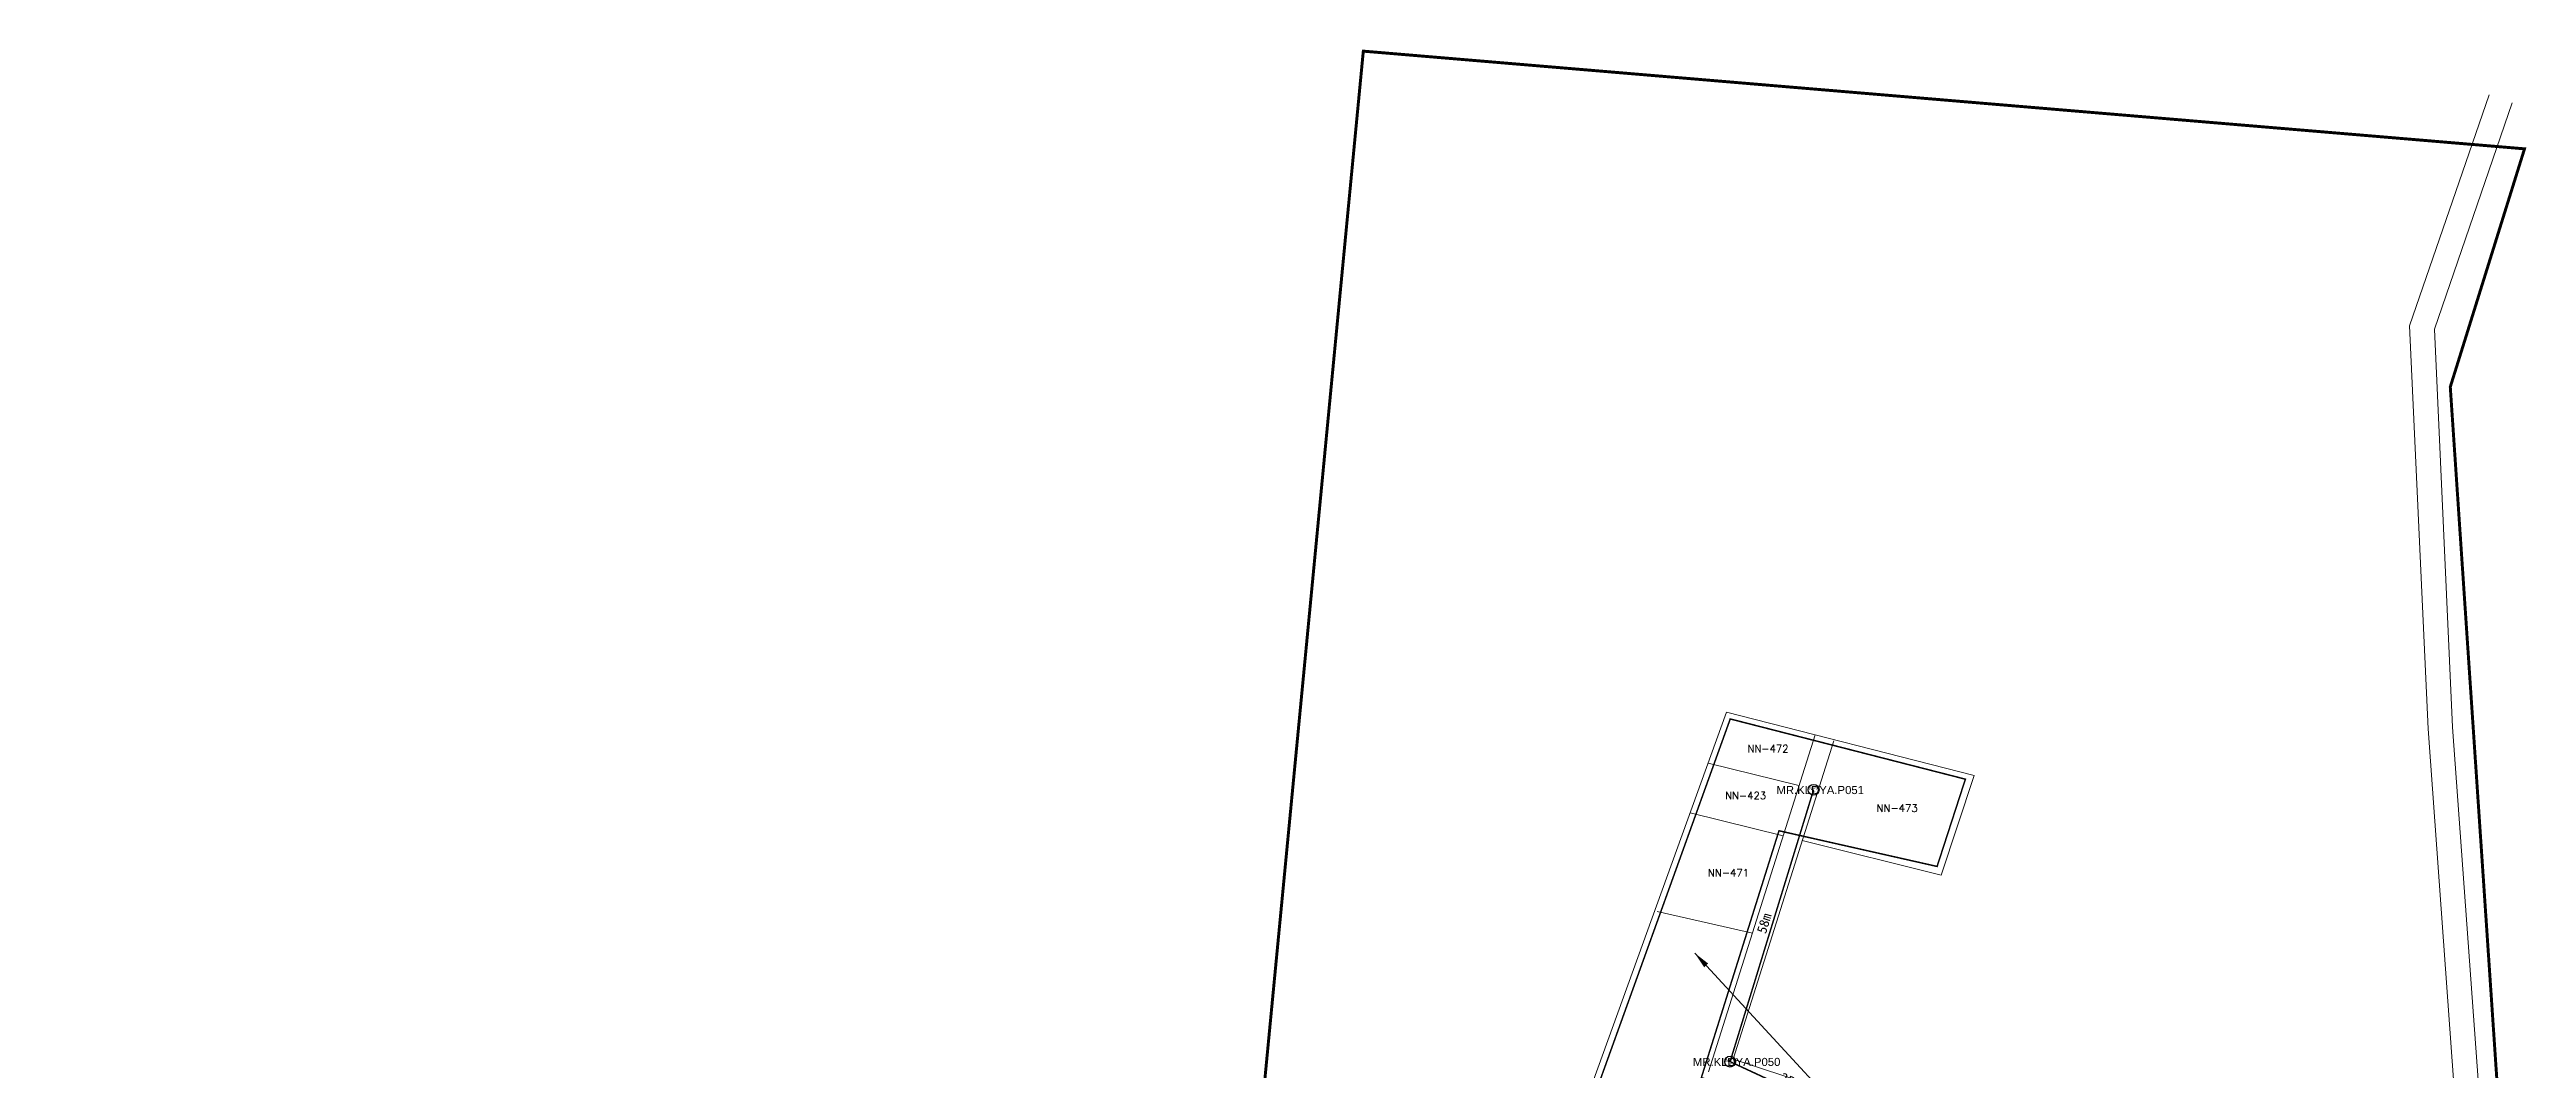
# Model space of a CAD drawing. Header units: millimetres. Extents: x 1060 to 24323, y -9832 to -6451.
# Drawn here: x 9582 to 10086, y -7886 to -7679 of the extents above; entities that cross this region are included whole.
import ezdxf
from ezdxf.enums import TextEntityAlignment as Align

# ---------------------------------------------------------------- set-up
doc = ezdxf.new("R2010")
doc.units = ezdxf.units.MM
doc.linetypes.add('HIDDEN', pattern=[9.525, 6.35, -3.175])
doc.linetypes.add('PHANTOM2', pattern=[1.25, 0.625, -0.125, 0.125, -0.125, 0.125, -0.125])
for name, color, linetype, lineweight in [('Basic Map', 105, 'Continuous', 15), ('FAT AREA', 134, 'PHANTOM2', 40), ('Garis Jalan', 225, 'Continuous', 15), ('Home Number', 6, 'Continuous', 5), ('POLE ID', 1, 'Continuous', 5), ('SLING WIRE', 4, 'Continuous', 50), ('TEE RADIUS', 170, 'Continuous', 0)]:
    doc.layers.add(name, color=color, linetype=linetype, lineweight=lineweight)
doc.layers.add('BATAS', color=7, linetype='Continuous', plot=False)
doc.layers.add('DIMENSI', color=7, linetype='Continuous')
doc.layers.add('NEW POLE 7M 2.5INCH', color=212, linetype='Continuous')
doc.styles.add('Annotative', font='SimSun.ttf')
doc.styles.add('Notes', font='arial.ttf', dxfattribs={"height": 3})
doc.styles.get("Standard").update_dxf_attribs({"font": 'simplex.shx'})
doc.styles.add('Title Block 3', font='dgn003.shx')
doc.dimstyles.new('emr standard', dxfattribs={"dimtxt": 2, "dimasz": 0, "dimexe": 1.25, "dimexo": 0.0625, "dimtad": 1, "dimdec": 0, "dimzin": 1, "dimdsep": 46, "dimtxsty": 'Annotative', "dimblk": 'ARCHTICK', "dimcen": 0, "dimse1": 1, "dimse2": 1, "dimsd1": 1, "dimsd2": 1, "dimclrt": 256, "dimadec": 0, "dimazin": 0, "dimtfac": 1, "dimtdec": 0, "dimtmove": 2, "dimatfit": 3, "dimfxl": 1, "dimfxlon": 1, "dimtzin": 0, "dimarcsym": 0})

# ---------------------------------------------------------------- blocks, each defined once
blk = doc.blocks.new('*U41')
at = {"color": 0, "linetype": 'ByBlock', "lineweight": -2}
blk.add_circle((0, 0), 2.24, dxfattribs=at)
at = {"color": 0, "linetype": 'ByBlock', "lineweight": -2, "style": 'Title Block 3', "width": 0.799091}
for s, p in [('NP7', (0, 0.6)), ("3'", (0, -1.3))]:
    blk.add_text(s, height=1.49, dxfattribs=at).set_placement(p, align=Align.MIDDLE_CENTER)
blk = doc.blocks.new('_ArchTick')
at = {"color": 0, "linetype": 'ByBlock', "const_width": 0.15}
blk.add_lwpolyline([(-0.5, -0.5), (0.5, 0.5)], dxfattribs=at)
blk = doc.blocks.new('*D1802')
at = {"layer": 'Defpoints', "color": 0, "transparency": 16777216}
for p in [(9924.08, -7884.46), (9947.17, -7895.18), (9947.17, -7895.18)]:
    blk.add_point(p, dxfattribs=at)
at = {"layer": 'DIMENSI', "transparency": 16777216, "insert": (9936.31, -7888.35), "char_height": 2, "attachment_point": 5, "rotation": 335.0926, "style": 'Annotative'}
blk.add_mtext('25m', dxfattribs=at)
blk = doc.blocks.new('*D1803')
at = {"layer": 'Defpoints', "color": 0, "transparency": 16777216}
for p in [(9941.08, -7829.16), (9924.08, -7884.46), (9924.08, -7884.46)]:
    blk.add_point(p, dxfattribs=at)
at = {"layer": 'DIMENSI', "transparency": 16777216, "insert": (9931.02, -7856.33), "char_height": 2, "attachment_point": 5, "rotation": 72.9075, "style": 'Annotative'}
blk.add_mtext('58m', dxfattribs=at)

msp = doc.modelspace()

# ---------------------------------------------------------------- linework, layer by layer
at = {"layer": 'Basic Map'}
for points in [[(9890.18, -7905.08), (9923.37, -7813.37)], [(9923.37, -7813.37), (9973.79, -7826.27)], [(9919.61, -7823.77), (9938.1, -7828.32)], [(9973.79, -7826.27), (9967.06, -7846.5)], [(9915.96, -7833.85), (9934.87, -7838.53)], [(9938.76, -7839.5), (9967.06, -7846.5)], [(9909.24, -7853.92), (9928.61, -7858.35)]]:
    msp.add_lwpolyline(points, dxfattribs=at)
at = {"layer": 'BATAS', "color": 1, "linetype": 'HIDDEN', "const_width": 0.6}
msp.add_lwpolyline([(10021.58, -8336.07), (10031.29, -8278.65), (10048.61, -8239.46), (10053.15, -8178.14), (10064.77, -8078.34), (10074.73, -8001.75), (10077.1, -7971.77), (10083, -7930.61), (10070.66, -7747.23), (10085.77, -7698.8), (9849.43, -7678.93), (9814.98, -8038.44), (9873.4, -8117.53), (9815.51, -8038.97), (9582.3, -8001.07), (9460.62, -8198.57), (9460.62, -8198.57), (9282.72, -8312.91), (8951.9, -8242.14), (8931.32, -8456.52)], dxfattribs=at)
at = {"layer": 'FAT AREA', "ltscale": 10, "const_width": 0.3}
msp.add_lwpolyline([(9951.03, -7972), (9918.45, -7961.44), (9927.8, -7939.96), (9920.96, -7938.76), (9927.22, -7916.91), (9928.13, -7914.47), (9891.8, -7904.38), (9924.11, -7814.76), (9971.97, -7827.01), (9966.21, -7844.76), (9934.03, -7837.5), (9918.23, -7887.72), (9944.68, -7896.08), (9942.65, -7907.05), (9935.81, -7938.91), (9943.63, -7940.21), (9962.06, -7942.19), (9951.03, -7972)], dxfattribs=at)
at = {"layer": 'Garis Jalan'}
for p, q in [((10062.38, -7734.77), (10078.56, -7687.8)), ((10067.42, -7735.49), (10083.29, -7689.43)), ((10066.13, -7816.75), (10062.38, -7734.77)), ((10071.12, -7816.45), (10067.42, -7735.49)), ((9919.71, -7886.53), (9941.37, -7817.97)), ((10075.58, -7946.61), (10066.13, -7816.75)), ((10080.6, -7946.76), (10071.12, -7816.45)), ((9924.71, -7883.96), (9945.18, -7819.18)), ((9951.09, -7892.61), (9924.71, -7883.96))]:
    msp.add_line(p, q, dxfattribs=at)
at = {"layer": 'SLING WIRE', "const_width": 0.3}
msp.add_lwpolyline([(9941.08, -7829.16), (9924.08, -7884.46), (9947.17, -7895.18)], dxfattribs=at)

# ---------------------------------------------------------------- block references
at = {"layer": 'NEW POLE 7M 2.5INCH', "xscale": 0.4917860914719293, "yscale": 0.4917860914719293, "zscale": 0.4917860914719293}
for p in [(9941.08, -7829.16), (9924.08, -7884.46)]:
    msp.add_blockref('*U41', p, dxfattribs=at)

# ---------------------------------------------------------------- texts
at = {"layer": 'Home Number'}
for s, p in [('NN-472', (9927.62, -7822, -32.56)), ('NN-423', (9923.06, -7831.54, -32.57)), ('NN-473', (9953.89, -7834.09, -32.55)), ('NN-471', (9919.56, -7847.23, -32.58))]:
    msp.add_text(s, height=1.5, dxfattribs=at).set_placement(p, align=Align.BOTTOM_LEFT)
at = {"layer": 'POLE ID', "style": 'Notes'}
for s, p in [('MR.KLDYA.P051', (9933.52, -7830.04)), ('MR.KLDYA.P050', (9916.51, -7885.34))]:
    msp.add_text(s, height=1.65, dxfattribs=at).set_placement(p)

# ---------------------------------------------------------------- dimensions: what is measured, and where the dimension line sits
at = {"layer": 'DIMENSI'}
for p1, p2, picture, middle in [((9941.08, -7829.16), (9924.08, -7884.46), '*D1803', (9931.02, -7856.33)), ((9924.08, -7884.46), (9947.17, -7895.18), '*D1802', (9936.31, -7888.35))]:
    dim = msp.add_aligned_dim(p1=p1, p2=p2, distance=0, dimstyle='emr standard', override={"dimpost": 'm'}, dxfattribs=at)
    dim.commit()
    dim.dimension.update_dxf_attribs({"geometry": picture, "text_midpoint": middle})

# ---------------------------------------------------------------- leaders
at = {"layer": 'TEE RADIUS', "lineweight": 0}
msp.add_leader([(9916.9, -7862.39), (9947.17, -7895.18)], dimstyle='emr standard', override={"dimasz": 3.4, "dimgap": 0.625, "dimtad": 0}, dxfattribs=at)

doc.saveas('drawing.dxf')
